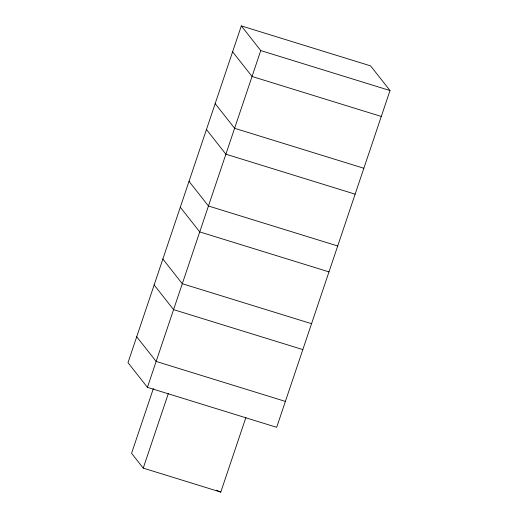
<?xml version="1.0" encoding="UTF-8"?>
<svg xmlns="http://www.w3.org/2000/svg" width="518" height="518" viewBox="0 0 518 518"><rect width="100%" height="100%" fill="white"/><g stroke="black" fill="none" stroke-linecap="round" stroke-linejoin="round"><path stroke-width="0.78" d="M241.323 25.9L127.991 362.665L147.423 387.341L276.677 427.311L390.009 90.546L370.577 65.87L241.323 25.9L260.761 50.576L390.009 90.546M147.423 387.341L260.761 50.576M153.367 388.552L131.572 453.315L143.233 468.117L220.785 492.1L245.914 417.43M143.233 468.117L168.363 393.447M381.293 116.453L252.039 76.476L232.608 51.806M363.856 168.259L234.609 128.289L215.171 103.613M355.141 194.166L225.887 154.196L206.455 129.519M337.704 245.979L208.45 206.002L189.018 181.332M328.982 271.885L199.734 231.909L180.296 207.239M311.545 323.692L182.297 283.722L162.859 259.045M302.829 349.598L173.582 309.628L154.144 284.952M285.392 401.411L156.145 361.435L136.707 336.765M216.362 490.177L220.785 492.1"/></g></svg>
